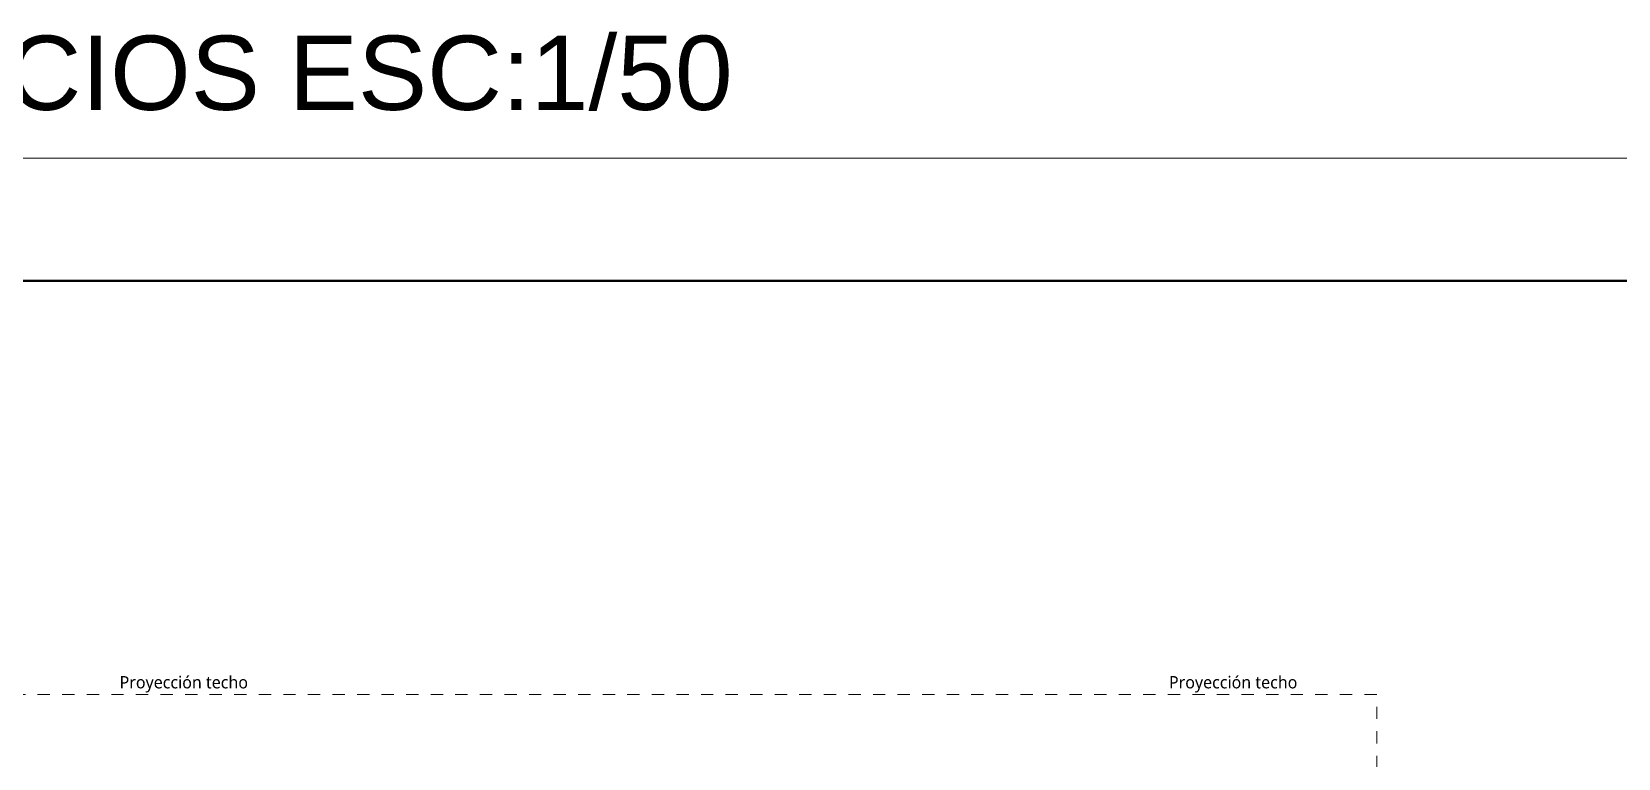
# Model space of a CAD drawing. Header units: metres. Extents: x -17 to 101, y 0 to 79.
# Drawn here: x 24.27 to 37.19, y 30.61 to 36.53 of the extents above; entities that cross this region are included whole.
import ezdxf
from ezdxf.enums import TextEntityAlignment as Align

# ---------------------------------------------------------------- set-up
doc = ezdxf.new("R2010")
doc.units = ezdxf.units.M
doc.linetypes.add('HIDDEN2', pattern=[0.1875, 0.125, -0.0625])
doc.layers.add('Cotas varias El', color=253, linetype='Continuous', lineweight=13)
doc.styles.add('Generales', font='trebuc.ttf', dxfattribs={"height": 0.1})
doc.styles.add('TITULOS', font='swissek.ttf')

msp = doc.modelspace()

# ---------------------------------------------------------------- linework, layer by layer
at = {"layer": 'Cotas varias El'}
msp.add_lwpolyline([(0, 35.5), (50.1, 35.5), (50.1, 0), (0, 0), (0, 35.5)], dxfattribs=at)
at = {"layer": 'Cotas varias El', "lineweight": 40}
msp.add_lwpolyline([(1, 34.5), (49.1, 34.5), (49.1, 1), (1, 1)], close=True, dxfattribs=at)
at = {"layer": 'Cotas varias El', "linetype": 'HIDDEN2', "ltscale": 0.5}
msp.add_lwpolyline([(35.219, 29.934), (35.219, 31.134), (6.419, 31.134), (6.419, 29.934)], dxfattribs=at)

# ---------------------------------------------------------------- texts
at = {"layer": 'Cotas varias El', "style": 'TITULOS'}
msp.add_text('8 OFICIOS ESC:1/50', height=0.60436, dxfattribs=at).set_placement((25.965, 35.892, 0), align=Align.CENTER)
at = {"layer": 'Cotas varias El', "char_height": 0.115, "attachment_point": 1, "style": 'Generales'}
for insert in [(24.986, 31.283), (33.528, 31.283)]:
    msp.add_mtext('{\\H0.86957x;Proyección techo} ', dxfattribs=dict(at, insert=insert))

doc.saveas('drawing.dxf')
